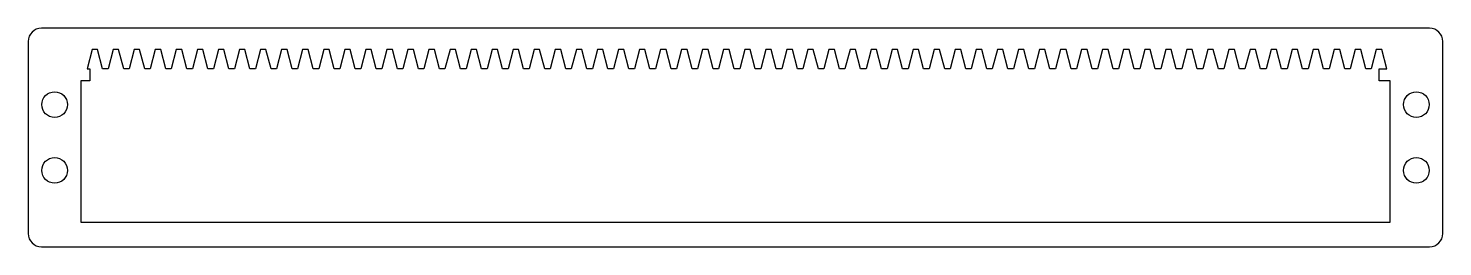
# Model space of a CAD drawing. Header units: millimetres. Extents: x 0 to 215, y -33 to 0.
import ezdxf

# ---------------------------------------------------------------- set-up
doc = ezdxf.new("R2010")
doc.units = ezdxf.units.MM

msp = doc.modelspace()

# ---------------------------------------------------------------- linework, layer by layer
at = {"color": 7, "linetype": 'Continuous', "lineweight": 25}
for p, q in [((213, 0), (2, 0)), ((0, -2), (0, -31.22)), ((215, -31.22), (215, -2)), ((9.71, -3.25), (8.94, -6.15)), ((10.54, -3.25), (9.71, -3.25)), ((11.3, -6.15), (10.54, -3.25)), ((12.9, -3.25), (12.14, -6.15)), ((13.73, -3.25), (12.9, -3.25)), ((14.5, -6.15), (13.73, -3.25)), ((16.11, -3.25), (15.34, -6.15)), ((16.93, -3.25), (16.11, -3.25)), ((17.7, -6.15), (16.93, -3.25)), ((19.3, -3.25), (18.54, -6.15)), ((20.14, -3.25), (19.3, -3.25)), ((20.9, -6.15), (20.14, -3.25)), ((22.5, -3.25), (21.74, -6.15)), ((23.34, -3.25), (22.5, -3.25)), ((24.1, -6.15), (23.34, -3.25)), ((25.7, -3.25), (24.94, -6.15)), ((26.54, -3.25), (25.7, -3.25)), ((27.3, -6.15), (26.54, -3.25)), ((28.91, -3.25), (28.14, -6.15)), ((29.73, -3.25), (28.91, -3.25)), ((30.5, -6.15), (29.73, -3.25)), ((32.1, -3.25), (31.34, -6.15)), ((32.94, -3.25), (32.1, -3.25)), ((33.7, -6.15), (32.94, -3.25)), ((35.3, -3.25), (34.54, -6.15)), ((36.13, -3.25), (35.3, -3.25)), ((36.9, -6.15), (36.13, -3.25)), ((38.51, -3.25), (37.74, -6.15)), ((39.34, -3.25), (38.51, -3.25)), ((40.1, -6.15), (39.34, -3.25)), ((41.7, -3.25), (40.94, -6.15)), ((42.53, -3.25), (41.7, -3.25)), ((43.3, -6.15), (42.53, -3.25)), ((44.91, -3.25), (44.14, -6.15)), ((45.73, -3.25), (44.91, -3.25)), ((46.5, -6.15), (45.73, -3.25)), ((48.1, -3.25), (47.34, -6.15)), ((48.94, -3.25), (48.1, -3.25)), ((49.7, -6.15), (48.94, -3.25)), ((51.3, -3.25), (50.54, -6.15)), ((52.13, -3.25), (51.3, -3.25)), ((52.9, -6.15), (52.13, -3.25)), ((54.51, -3.25), (53.74, -6.15)), ((55.34, -3.25), (54.51, -3.25)), ((56.1, -6.15), (55.34, -3.25)), ((57.7, -3.25), (56.94, -6.15)), ((58.53, -3.25), (57.7, -3.25)), ((59.3, -6.15), (58.53, -3.25)), ((60.91, -3.25), (60.14, -6.15)), ((61.73, -3.25), (60.91, -3.25)), ((62.5, -6.15), (61.73, -3.25)), ((64.11, -3.25), (63.34, -6.15)), ((64.94, -3.25), (64.11, -3.25)), ((65.7, -6.15), (64.94, -3.25)), ((67.31, -3.25), (66.54, -6.15)), ((68.14, -3.25), (67.31, -3.25)), ((68.9, -6.15), (68.14, -3.25)), ((70.5, -3.25), (69.74, -6.15)), ((71.33, -3.25), (70.5, -3.25)), ((72.1, -6.15), (71.33, -3.25)), ((73.7, -3.25), (72.94, -6.15)), ((74.53, -3.25), (73.7, -3.25)), ((75.3, -6.15), (74.53, -3.25)), ((76.91, -3.25), (76.14, -6.15)), ((77.73, -3.25), (76.91, -3.25)), ((78.5, -6.15), (77.73, -3.25)), ((80.11, -3.25), (79.34, -6.15)), ((80.94, -3.25), (80.11, -3.25)), ((81.7, -6.15), (80.94, -3.25)), ((83.31, -3.25), (82.54, -6.15)), ((84.14, -3.25), (83.31, -3.25)), ((84.9, -6.15), (84.14, -3.25)), ((86.5, -3.25), (85.74, -6.15)), ((87.33, -3.25), (86.5, -3.25)), ((88.1, -6.15), (87.33, -3.25)), ((89.7, -3.25), (88.94, -6.15)), ((90.53, -3.25), (89.7, -3.25)), ((91.3, -6.15), (90.53, -3.25)), ((92.91, -3.25), (92.14, -6.15)), ((93.73, -3.25), (92.91, -3.25)), ((94.5, -6.15), (93.73, -3.25)), ((96.11, -3.25), (95.34, -6.15)), ((96.94, -3.25), (96.11, -3.25)), ((97.7, -6.15), (96.94, -3.25)), ((99.31, -3.25), (98.54, -6.15)), ((100.14, -3.25), (99.31, -3.25)), ((100.9, -6.15), (100.14, -3.25)), ((102.5, -3.25), (101.74, -6.15)), ((103.33, -3.25), (102.5, -3.25)), ((104.1, -6.15), (103.33, -3.25)), ((105.7, -3.25), (104.94, -6.15)), ((106.53, -3.25), (105.7, -3.25)), ((107.3, -6.15), (106.53, -3.25)), ((108.91, -3.25), (108.14, -6.15)), ((109.73, -3.25), (108.91, -3.25)), ((110.5, -6.15), (109.73, -3.25)), ((112.11, -3.25), (111.34, -6.15)), ((112.94, -3.25), (112.11, -3.25)), ((113.7, -6.15), (112.94, -3.25)), ((115.31, -3.25), (114.54, -6.15)), ((116.14, -3.25), (115.31, -3.25)), ((116.9, -6.15), (116.14, -3.25)), ((118.5, -3.25), (117.74, -6.15)), ((119.33, -3.25), (118.5, -3.25)), ((120.1, -6.15), (119.33, -3.25)), ((121.7, -3.25), (120.94, -6.15)), ((122.53, -3.25), (121.7, -3.25)), ((123.3, -6.15), (122.53, -3.25)), ((124.91, -3.25), (124.14, -6.15)), ((125.73, -3.25), (124.91, -3.25)), ((126.5, -6.15), (125.73, -3.25)), ((128.1, -3.25), (127.34, -6.15)), ((128.94, -3.25), (128.1, -3.25)), ((129.7, -6.15), (128.94, -3.25)), ((131.31, -3.25), (130.54, -6.15)), ((132.13, -3.25), (131.31, -3.25)), ((132.9, -6.15), (132.13, -3.25)), ((134.5, -3.25), (133.74, -6.15)), ((135.34, -3.25), (134.5, -3.25)), ((136.1, -6.15), (135.34, -3.25)), ((137.71, -3.25), (136.94, -6.15)), ((138.53, -3.25), (137.71, -3.25)), ((139.3, -6.15), (138.53, -3.25)), ((140.91, -3.25), (140.14, -6.15)), ((141.74, -3.25), (140.91, -3.25)), ((142.5, -6.15), (141.74, -3.25)), ((144.1, -3.25), (143.34, -6.15)), ((144.94, -3.25), (144.1, -3.25)), ((145.7, -6.15), (144.94, -3.25)), ((147.31, -3.25), (146.54, -6.15)), ((148.13, -3.25), (147.31, -3.25)), ((148.9, -6.15), (148.13, -3.25)), ((150.5, -3.25), (149.74, -6.15)), ((151.34, -3.25), (150.5, -3.25)), ((152.1, -6.15), (151.34, -3.25)), ((153.71, -3.25), (152.94, -6.15)), ((154.53, -3.25), (153.71, -3.25)), ((155.3, -6.15), (154.53, -3.25)), ((156.91, -3.25), (156.14, -6.15)), ((157.74, -3.25), (156.91, -3.25)), ((158.5, -6.15), (157.74, -3.25)), ((160.1, -3.25), (159.34, -6.15)), ((160.94, -3.25), (160.1, -3.25)), ((161.7, -6.15), (160.94, -3.25)), ((163.31, -3.25), (162.54, -6.15)), ((164.13, -3.25), (163.31, -3.25)), ((164.9, -6.15), (164.13, -3.25)), ((166.5, -3.25), (165.74, -6.15)), ((167.34, -3.25), (166.5, -3.25)), ((168.1, -6.15), (167.34, -3.25)), ((169.71, -3.25), (168.94, -6.15)), ((170.53, -3.25), (169.71, -3.25)), ((171.3, -6.15), (170.53, -3.25)), ((172.91, -3.25), (172.14, -6.15)), ((173.74, -3.25), (172.91, -3.25)), ((174.5, -6.15), (173.74, -3.25)), ((176.1, -3.25), (175.34, -6.15)), ((176.94, -3.25), (176.1, -3.25)), ((177.7, -6.15), (176.94, -3.25)), ((179.31, -3.25), (178.54, -6.15)), ((180.13, -3.25), (179.31, -3.25)), ((180.9, -6.15), (180.13, -3.25)), ((182.5, -3.25), (181.74, -6.15)), ((183.34, -3.25), (182.5, -3.25)), ((184.1, -6.15), (183.34, -3.25)), ((185.71, -3.25), (184.94, -6.15)), ((186.53, -3.25), (185.71, -3.25)), ((187.3, -6.15), (186.53, -3.25)), ((188.91, -3.25), (188.14, -6.15)), ((189.74, -3.25), (188.91, -3.25)), ((190.5, -6.15), (189.74, -3.25)), ((192.1, -3.25), (191.34, -6.15)), ((192.94, -3.25), (192.1, -3.25)), ((193.7, -6.15), (192.94, -3.25)), ((195.31, -3.25), (194.54, -6.15)), ((196.13, -3.25), (195.31, -3.25)), ((196.9, -6.15), (196.13, -3.25)), ((198.5, -3.25), (197.74, -6.15)), ((199.34, -3.25), (198.5, -3.25)), ((200.1, -6.15), (199.34, -3.25)), ((201.71, -3.25), (200.94, -6.15)), ((202.53, -3.25), (201.71, -3.25)), ((203.3, -6.15), (202.53, -3.25)), ((204.91, -3.25), (204.14, -6.15)), ((205.74, -3.25), (204.91, -3.25)), ((206.5, -6.15), (205.74, -3.25)), ((8.94, -6.15), (9.35, -6.15)), ((9.35, -6.15), (9.35, -8)), ((12.14, -6.15), (11.3, -6.15)), ((15.34, -6.15), (14.5, -6.15)), ((18.54, -6.15), (17.7, -6.15)), ((21.74, -6.15), (20.9, -6.15)), ((24.94, -6.15), (24.1, -6.15)), ((28.14, -6.15), (27.3, -6.15)), ((31.34, -6.15), (30.5, -6.15)), ((34.54, -6.15), (33.7, -6.15)), ((37.74, -6.15), (36.9, -6.15)), ((40.94, -6.15), (40.1, -6.15)), ((44.14, -6.15), (43.3, -6.15)), ((47.34, -6.15), (46.5, -6.15)), ((50.54, -6.15), (49.7, -6.15)), ((53.74, -6.15), (52.9, -6.15)), ((56.94, -6.15), (56.1, -6.15)), ((60.14, -6.15), (59.3, -6.15)), ((63.34, -6.15), (62.5, -6.15)), ((66.54, -6.15), (65.7, -6.15)), ((69.74, -6.15), (68.9, -6.15)), ((72.94, -6.15), (72.1, -6.15)), ((76.14, -6.15), (75.3, -6.15)), ((79.34, -6.15), (78.5, -6.15)), ((82.54, -6.15), (81.7, -6.15)), ((85.74, -6.15), (84.9, -6.15)), ((88.94, -6.15), (88.1, -6.15)), ((92.14, -6.15), (91.3, -6.15)), ((95.34, -6.15), (94.5, -6.15)), ((98.54, -6.15), (97.7, -6.15)), ((101.74, -6.15), (100.9, -6.15)), ((104.94, -6.15), (104.1, -6.15)), ((108.14, -6.15), (107.3, -6.15)), ((111.34, -6.15), (110.5, -6.15)), ((114.54, -6.15), (113.7, -6.15)), ((117.74, -6.15), (116.9, -6.15)), ((120.94, -6.15), (120.1, -6.15)), ((124.14, -6.15), (123.3, -6.15)), ((127.34, -6.15), (126.5, -6.15)), ((130.54, -6.15), (129.7, -6.15)), ((133.74, -6.15), (132.9, -6.15)), ((136.94, -6.15), (136.1, -6.15)), ((140.14, -6.15), (139.3, -6.15)), ((143.34, -6.15), (142.5, -6.15)), ((146.54, -6.15), (145.7, -6.15)), ((149.74, -6.15), (148.9, -6.15)), ((152.94, -6.15), (152.1, -6.15)), ((156.14, -6.15), (155.3, -6.15)), ((159.34, -6.15), (158.5, -6.15)), ((162.54, -6.15), (161.7, -6.15)), ((165.74, -6.15), (164.9, -6.15)), ((168.94, -6.15), (168.1, -6.15)), ((172.14, -6.15), (171.3, -6.15)), ((175.34, -6.15), (174.5, -6.15)), ((178.54, -6.15), (177.7, -6.15)), ((181.74, -6.15), (180.9, -6.15)), ((184.94, -6.15), (184.1, -6.15)), ((188.14, -6.15), (187.3, -6.15)), ((191.34, -6.15), (190.5, -6.15)), ((194.54, -6.15), (193.7, -6.15)), ((197.74, -6.15), (196.9, -6.15)), ((200.94, -6.15), (200.1, -6.15)), ((204.14, -6.15), (203.3, -6.15)), ((205.32, -6.15), (206.5, -6.15)), ((205.32, -8), (205.32, -6.15)), ((8, -8), (8, -29.5)), ((9.35, -8), (8, -8)), ((207, -8), (205.32, -8)), ((207, -29.5), (207, -8)), ((8, -29.5), (207, -29.5)), ((2, -33.22), (213, -33.22))]:
    msp.add_line(p, q, dxfattribs=at)
for centre in [(4, -11.61), (211, -11.61), (4, -21.61), (211, -21.61)]:
    msp.add_circle(centre, 1.95, dxfattribs=at)
for centre, start, end in [((2, -2), 90, 180), ((213, -2), 0, 90), ((2, -31.22), 180, 270), ((213, -31.22), 270, 0)]:
    msp.add_arc(centre, 2, start, end, dxfattribs=at)

doc.saveas('drawing.dxf')
